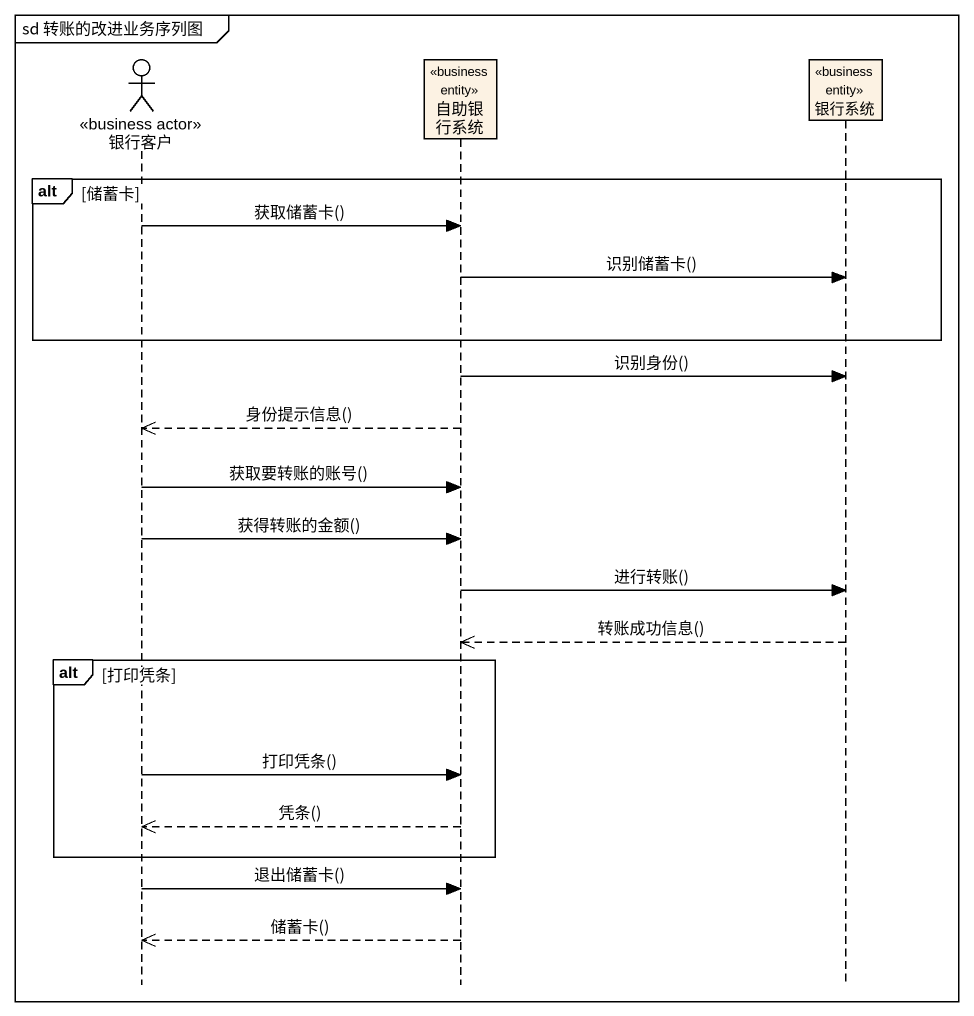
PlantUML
@startuml
mainframe sd 转账的改进业务序列图
hide footbox
actor 银行客户 <<business actor>>
participant 自助银行系统 <<business entity>>
participant 银行系统 <<business entity>>

alt 储蓄卡
  银行客户 -> 自助银行系统 : 获取储蓄卡()
  自助银行系统 -> 银行系统 : 识别储蓄卡()
end
自助银行系统 -> 银行系统 : 识别身份()
自助银行系统 -->> 银行客户 : 身份提示信息()
银行客户 -> 自助银行系统 : 获取要转账的账号()
银行客户 -> 自助银行系统 : 获得转账的金额()
自助银行系统 -> 银行系统 : 进行转账()
银行系统 -->> 自助银行系统 : 转账成功信息()
alt 打印凭条
  银行客户 -> 自助银行系统 : 打印凭条()
  自助银行系统 -->> 银行客户 : 凭条()
end
银行客户 -> 自助银行系统 : 退出储蓄卡()
自助银行系统 -->> 银行客户 : 储蓄卡()
@enduml
